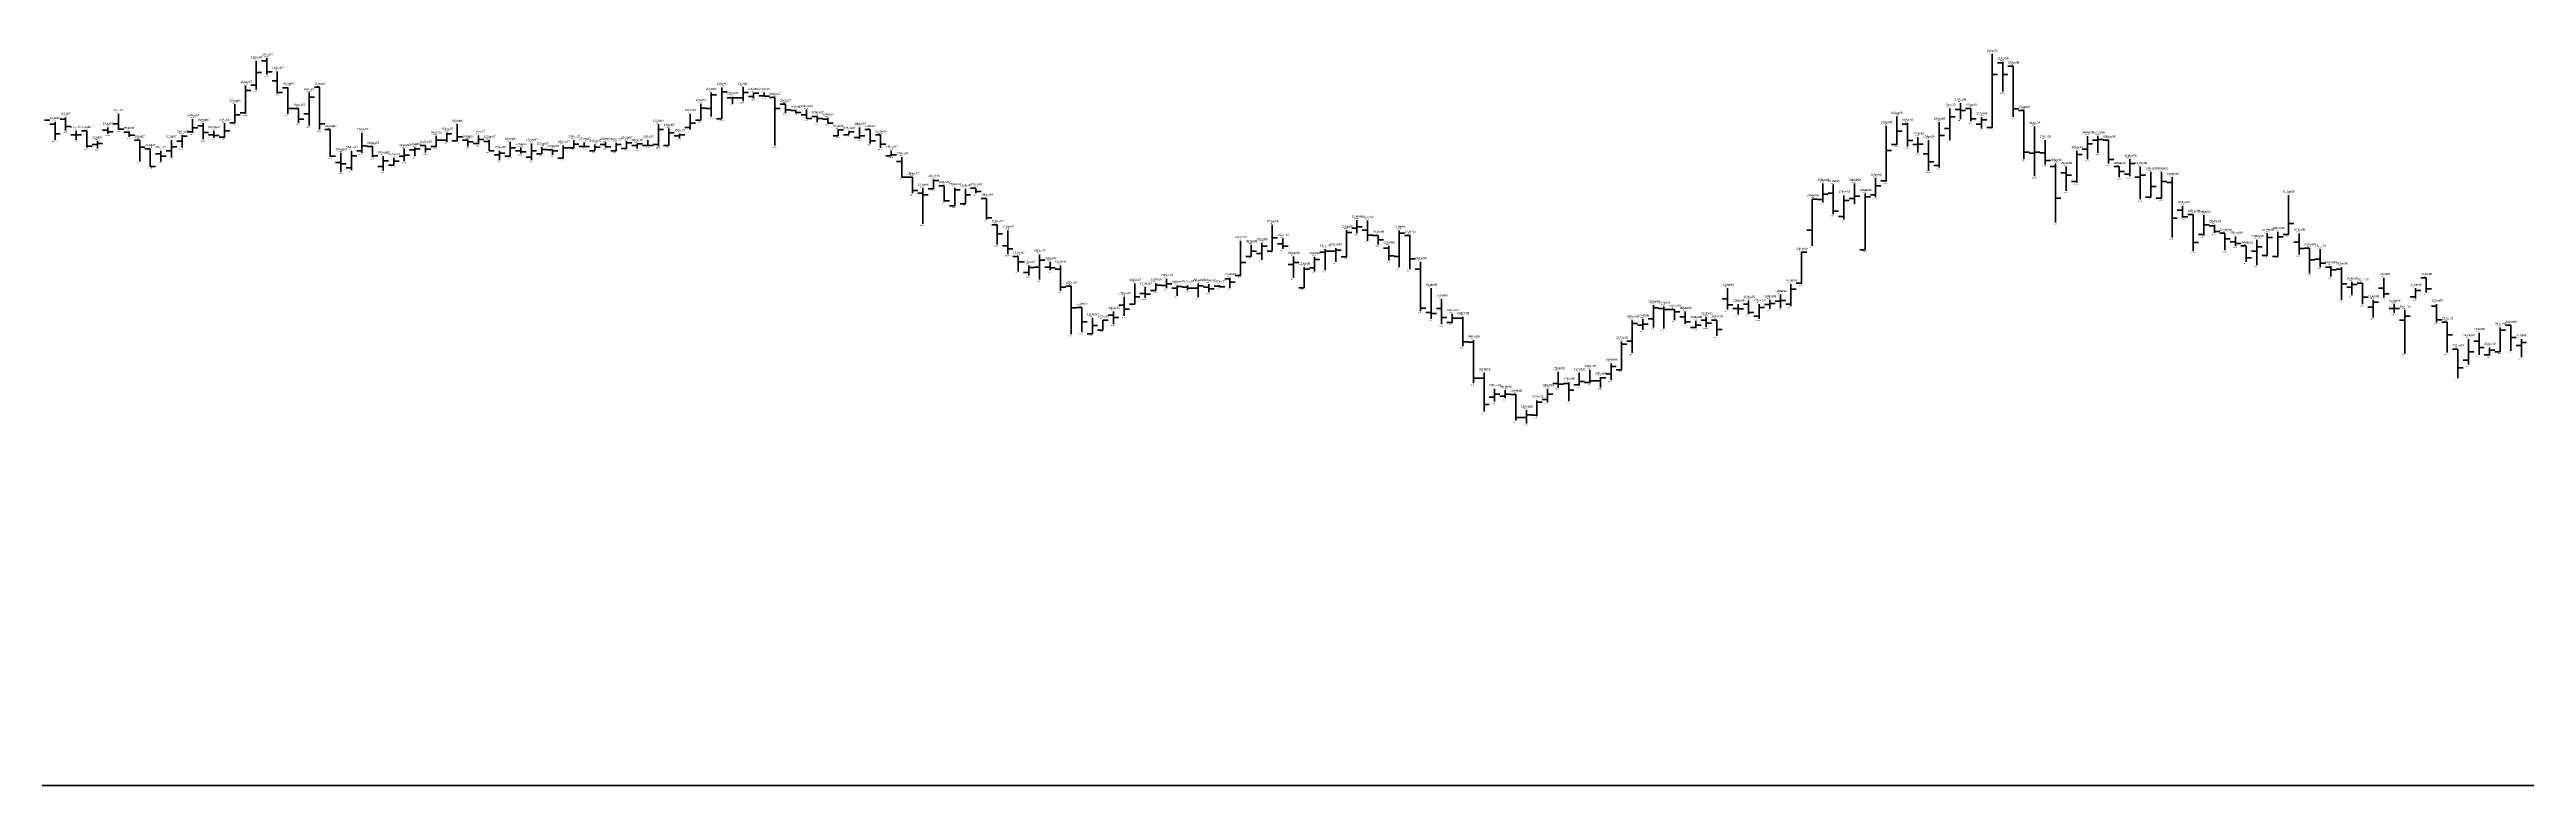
# Model space of a CAD drawing. Header units: inches. Extents: x 0 to 30000, y -20 to 2443.
# Drawn here: x 616.5 to 850.5, y 0 to 69.6 of the extents above; entities that cross this region are included whole.
import ezdxf

# ---------------------------------------------------------------- set-up
doc = ezdxf.new("R2010")
doc.units = ezdxf.units.IN
doc.header["$MEASUREMENT"] = 0
for name, color, linetype in [('axis', 7, 'Continuous'), ('DATE', 7, 'Continuous'), ('Graph', 7, 'Continuous'), ('Rate', 7, 'Continuous')]:
    doc.layers.add(name, color=color, linetype=linetype)
doc.styles.get("Standard").update_dxf_attribs({"font": 'arial.ttf'})

msp = doc.modelspace()

# ---------------------------------------------------------------- linework, layer by layer
at = {"layer": 'axis', "color": 7, "lineweight": 35}
msp.add_line((0, 0), (30000, 0), dxfattribs=at)
at = {"layer": 'Graph', "color": 3, "lineweight": 35}
for p, q in [((636, 68.5), (636, 65.8)), ((800, 69.12), (800, 62.2)), ((635, 66.17), (635, 63.495)), ((635, 65.695), (635.5, 65.695)), ((636, 66.2), (635.5, 66.2)), ((636, 67.405), (636.5, 67.405)), ((680, 65.995), (680, 63.02)), ((680, 65.565), (680.5, 65.565)), ((682, 66), (682, 64.7)), ((800, 67.21), (800.5, 67.21)), ((634, 64.395), (634, 62.6)), ((634, 63.39), (634.5, 63.39)), ((635, 63.6), (634.5, 63.6)), ((641, 63.5), (640.5, 63.5)), ((641, 65.495), (641, 62.4)), ((641, 65.055), (641.5, 65.055)), ((677, 63.5), (677, 62)), ((678, 64.45), (678, 62.895)), ((678, 64.04), (678.5, 64.04)), ((679, 64), (678.5, 64)), ((679, 65.5), (679, 63.23)), ((679, 65.28), (679.5, 65.28)), ((681, 65), (680.5, 65)), ((681, 65.1), (681, 64.45)), ((681, 65.005), (681.5, 65.005)), ((682, 65.01), (681.5, 65.01)), ((682, 65.5), (682.5, 65.5)), ((683, 65.125), (682.5, 65.125)), ((683, 65.5), (683, 64.95)), ((683, 65.44), (683.5, 65.44)), ((791, 63.24), (791, 60.6)), ((796, 64), (796, 61)), ((796, 63.205), (796.5, 63.205)), ((799, 63.19), (799, 62.1)), ((619, 61.5), (618.5, 61.5)), ((619, 61.9), (619, 61.05)), ((619, 61.51), (619.5, 61.51)), ((621, 60.925), (621, 60.2)), ((628, 61), (628, 59.355)), ((629, 60.895), (628.5, 60.895)), ((629, 61.475), (629, 60.3)), ((629, 61.37), (629.5, 61.37)), ((630, 61.8), (629.5, 61.8)), ((630, 62.995), (630, 61.7)), ((630, 62.16), (630.5, 62.16)), ((633, 61.3), (632.5, 61.3)), ((633, 62.6), (633, 61.25)), ((633, 61.875), (633.5, 61.875)), ((634, 62.65), (633.5, 62.65)), ((646, 61.7), (646, 59.8)), ((653, 61.4), (653, 60.4)), ((653, 61.005), (653.5, 61.005)), ((654, 61), (653.5, 61)), ((654, 61.725), (654, 60.86)), ((654, 61.615), (654.5, 61.615)), ((655, 60.945), (654.5, 60.945)), ((655, 62.5), (655, 60.905)), ((655, 61.33), (655.5, 61.33)), ((657, 61.45), (657, 60.625)), ((657, 61.065), (657.5, 61.065)), ((666, 61), (666, 60.29)), ((671, 60.9), (671, 60.215)), ((673, 61), (673, 60.43)), ((674, 62.5), (674, 60.415)), ((674, 62.01), (674.5, 62.01)), ((675, 62.1), (675, 60.5)), ((675, 61.685), (675.5, 61.685)), ((676, 61.4), (675.5, 61.4)), ((676, 61.6), (676, 61.155)), ((676, 61.5), (676.5, 61.5)), ((677, 62.195), (676.5, 62.195)), ((677, 62.6), (677.5, 62.6)), ((678, 62.895), (677.5, 62.895)), ((680, 63.02), (679.5, 63.02)), ((691, 61.405), (690.5, 61.405)), ((691, 62), (691, 61.4)), ((691, 61.98), (691.5, 61.98)), ((692, 61.505), (691.5, 61.505)), ((692, 61.8), (692, 61.5)), ((692, 61.8), (692.5, 61.8)), ((693, 61.25), (692.5, 61.25)), ((693, 62.2), (693, 61.125)), ((693, 61.415), (693.5, 61.415)), ((790, 62.355), (790, 57.1)), ((791, 61.84), (791.5, 61.84)), ((793, 61.3), (793, 59.83)), ((795, 62.7), (795, 58.405)), ((795, 61.44), (795.5, 61.44)), ((796, 62.1), (795.5, 62.1)), ((799, 62.5), (798.5, 62.5)), ((799, 62.92), (799.5, 62.92)), ((800, 62.2), (799.5, 62.2)), ((804, 62.295), (804, 57.61)), ((809, 61.39), (809, 59.2)), ((810, 61), (809.5, 61)), ((810, 61.4), (810, 59.8)), ((810, 61.075), (810.5, 61.075)), ((621, 60.6), (620.5, 60.6)), ((621, 60.685), (621.5, 60.685)), ((628, 60), (627.5, 60)), ((628, 60.37), (628.5, 60.37)), ((645, 60), (645, 58.16)), ((645, 59.515), (645.5, 59.515)), ((646, 60), (645.5, 60)), ((646, 60.455), (646.5, 60.455)), ((648, 59.5), (648, 58.1)), ((648, 59.035), (648.5, 59.035)), ((649, 58.625), (648.5, 58.625)), ((649, 59.345), (649, 58.625)), ((649, 59.005), (649.5, 59.005)), ((650, 59.5), (649.5, 59.5)), ((650, 60.2), (650, 59.005)), ((650, 59.575), (650.5, 59.575)), ((651, 60.085), (650.5, 60.085)), ((651, 60.3), (651, 59.5)), ((651, 60.175), (651.5, 60.175)), ((653, 60.4), (652.5, 60.4)), ((657, 60.7), (656.5, 60.7)), ((659, 59.605), (658.5, 59.605)), ((659, 60), (659, 59.1)), ((659, 59.78), (659.5, 59.78)), ((660, 59.505), (659.5, 59.505)), ((660, 60.8), (660, 59.475)), ((660, 60.27), (660.5, 60.27)), ((662, 59.395), (661.5, 59.395)), ((662, 60.7), (662, 59.1)), ((662, 60.005), (662.5, 60.005)), ((663, 59.7), (662.5, 59.7)), ((663, 60.34), (663, 59.7)), ((663, 60.115), (663.5, 60.115)), ((665, 59.305), (664.5, 59.305)), ((665, 60.5), (665, 59.3)), ((665, 60.29), (665.5, 60.29)), ((666, 60.29), (665.5, 60.29)), ((666, 60.61), (666.5, 60.61)), ((667, 60.4), (666.5, 60.4)), ((667, 60.795), (667, 60.3)), ((667, 60.4), (667.5, 60.4)), ((668, 60.005), (667.5, 60.005)), ((668, 60.595), (668, 60)), ((668, 60.35), (668.5, 60.35)), ((670, 60.005), (669.5, 60.005)), ((670, 60.75), (670, 60)), ((670, 60.58), (670.5, 60.58)), ((671, 60.225), (670.5, 60.225)), ((671, 60.75), (671.5, 60.75)), ((672, 60.5), (671.5, 60.5)), ((672, 60.65), (672, 60.215)), ((672, 60.65), (672.5, 60.65)), ((673, 60.5), (672.5, 60.5)), ((673, 60.5), (673.5, 60.5)), ((674, 60.6), (673.5, 60.6)), ((675, 60.5), (674.5, 60.5)), ((696, 59.515), (695.5, 59.515)), ((696, 60.03), (696, 59.515)), ((696, 59.625), (696.5, 59.625)), ((790, 60.025), (790.5, 60.025)), ((791, 60.6), (790.5, 60.6)), ((793, 60.605), (792.5, 60.605)), ((793, 60.63), (793.5, 60.63)), ((795, 58.6), (794.5, 58.6)), ((804, 59.78), (803.5, 59.78)), ((804, 59.86), (804.5, 59.86)), ((808, 59.995), (808, 57.005)), ((808, 59.645), (808.5, 59.645)), ((809, 60.14), (808.5, 60.14)), ((809, 60.65), (809.5, 60.65)), ((813, 59.2), (813, 57.6)), ((813, 58.79), (813.5, 58.79)), ((645, 58.4), (644.5, 58.4)), ((648, 58.5), (647.5, 58.5)), ((700, 56.4), (699.5, 56.4)), ((700, 57.3), (700, 56.4)), ((700, 57.185), (700.5, 57.185)), ((702, 56.5), (702, 54.8)), ((702, 56.295), (702.5, 56.295)), ((703, 56.4), (703, 55)), ((784, 56.9), (784, 55.1)), ((787, 56.9), (787, 55)), ((789, 57.4), (789, 55.6)), ((789, 56.685), (789.5, 56.685)), ((790, 57.15), (789.5, 57.15)), ((808, 57.1), (807.5, 57.1)), ((813, 57.8), (812.5, 57.8)), ((814, 57.5), (813.5, 57.5)), ((814, 58.5), (814, 55.43)), ((814, 57.71), (814.5, 57.71)), ((815, 58), (815, 55.6)), ((815, 56.625), (815.5, 56.625)), ((816, 58), (816, 55.525)), ((816, 57.085), (816.5, 57.085)), ((702, 54.8), (701.5, 54.8)), ((703, 55), (702.5, 55)), ((703, 55.845), (703.5, 55.845)), ((783, 55.44), (783, 51)), ((783, 55.44), (783.5, 55.44)), ((784, 55.4), (783.5, 55.4)), ((784, 55.895), (784.5, 55.895)), ((786, 55.785), (786, 53.5)), ((786, 55.29), (786.5, 55.29)), ((787, 55.5), (786.5, 55.5)), ((787, 55.705), (787.5, 55.705)), ((788, 55.95), (788, 50.625)), ((788, 55.635), (788.5, 55.635)), ((789, 55.85), (788.5, 55.85)), ((815, 55.6), (814.5, 55.6)), ((816, 55.525), (815.5, 55.525)), ((820, 53.9), (820, 52)), ((828, 55.8), (828, 52.1)), ((729, 51.5), (729, 48.195)), ((732, 53), (732, 50.5)), ((732, 51.755), (732.5, 51.755)), ((739, 52.49), (739, 49.99)), ((739, 52.285), (739.5, 52.285)), ((740, 52.7), (739.5, 52.7)), ((740, 53.455), (740, 52.2)), ((740, 52.8), (740.5, 52.8)), ((744, 52.475), (744, 49)), ((744, 52.205), (744.5, 52.205)), ((783, 52.5), (782.5, 52.5)), ((786, 53.8), (785.5, 53.8)), ((820, 52.1), (819.5, 52.1)), ((820, 52.985), (820.5, 52.985)), ((825, 51.59), (825, 49.2)), ((826, 52.2), (826, 50.1)), ((826, 51.81), (826.5, 51.81)), ((827, 52.35), (827, 50)), ((827, 51.87), (827.5, 51.87)), ((828, 52.1), (827.5, 52.1)), ((828, 53.11), (828.5, 53.11)), ((709, 49.15), (709, 48.21)), ((710, 50.2), (710, 47.825)), ((710, 49.67), (710.5, 49.67)), ((729, 49.44), (729.5, 49.44)), ((730, 50), (729.5, 50)), ((730, 51.1), (730, 50)), ((730, 50.52), (730.5, 50.52)), ((731, 50.3), (730.5, 50.3)), ((731, 51.295), (731, 49.7)), ((731, 50.97), (731.5, 50.97)), ((732, 50.5), (731.5, 50.5)), ((734, 49.25), (733.5, 49.25)), ((734, 50), (734, 48)), ((734, 49.45), (734.5, 49.45)), ((736, 49.99), (736, 48.6)), ((736, 49.735), (736.5, 49.735)), ((737, 50.4), (736.5, 50.4)), ((737, 50.7), (737, 48.705)), ((737, 50.515), (737.5, 50.515)), ((738, 50.5), (737.5, 50.5)), ((738, 50.8), (738, 49.5)), ((738, 50.59), (738.5, 50.59)), ((739, 49.99), (738.5, 49.99)), ((744, 50), (743.5, 50)), ((782, 50.4), (782, 47.39)), ((782, 50.4), (782.5, 50.4)), ((788, 50.625), (787.5, 50.625)), ((825, 50.5), (824.5, 50.5)), ((825, 50.915), (825.5, 50.915)), ((826, 50.1), (825.5, 50.1)), ((827, 50.015), (826.5, 50.015)), ((709, 48.5), (708.5, 48.5)), ((709, 48.98), (709.5, 48.98)), ((710, 48.995), (709.5, 48.995)), ((719, 47.45), (719, 45.5)), ((721, 47.5), (721, 46.795)), ((721, 47.285), (721.5, 47.285)), ((722, 47.25), (721.5, 47.25)), ((722, 47.9), (722, 47)), ((722, 47.43), (722.5, 47.43)), ((723, 47), (722.5, 47)), ((723, 47.275), (723, 46.3)), ((723, 47.16), (723.5, 47.16)), ((725, 47.005), (724.5, 47.005)), ((725, 47.445), (725, 46.15)), ((725, 47.23), (725.5, 47.23)), ((729, 48.2), (728.5, 48.2)), ((735, 47.05), (734.5, 47.05)), ((735, 48.995), (735, 47.05)), ((735, 48.81), (735.5, 48.81)), ((736, 48.95), (735.5, 48.95)), ((781, 47.4), (781, 45.305)), ((781, 46.915), (781.5, 46.915)), ((782, 47.49), (781.5, 47.49)), ((834, 47.1), (833.5, 47.1)), ((834, 47.6), (834, 46.35)), ((834, 47.365), (834.5, 47.365)), ((840, 47), (840, 46.025)), ((719, 45.5), (718.5, 45.5)), ((719, 46.2), (719.5, 46.2)), ((721, 46.795), (720.5, 46.795)), ((749, 44.6), (749, 43.76)), ((768, 45.4), (768, 43.305)), ((768, 45.14), (768.5, 45.14)), ((778, 45.51), (778, 44.105)), ((778, 45.18), (778.5, 45.18)), ((779, 45.47), (778.5, 45.47)), ((779, 45.9), (779, 45.05)), ((779, 45.55), (779.5, 45.55)), ((780, 45.795), (779.5, 45.795)), ((780, 46.4), (780, 45.11)), ((780, 45.855), (780.5, 45.855)), ((781, 45.5), (780.5, 45.5)), ((836, 45.225), (835.5, 45.225)), ((836, 45.9), (836, 44.25)), ((836, 45.7), (836.5, 45.7)), ((839, 44.95), (839, 40.85)), ((840, 46.2), (839.5, 46.2)), ((840, 46.79), (840.5, 46.79)), ((715, 42.705), (714.5, 42.705)), ((715, 44.2), (715, 42.7)), ((715, 43.495), (715.5, 43.495)), ((716, 43.055), (715.5, 43.055)), ((716, 44), (716, 43.055)), ((716, 44), (716.5, 44)), ((749, 43.76), (748.5, 43.76)), ((749, 44.17), (749.5, 44.17)), ((766, 43.965), (766, 40.9)), ((766, 43.685), (766.5, 43.685)), ((767, 43.5), (766.5, 43.5)), ((767, 44.1), (767, 43.06)), ((767, 43.62), (767.5, 43.62)), ((768, 44.1), (767.5, 44.1)), ((772, 43.3), (771.5, 43.3)), ((772, 43.94), (772, 43.23)), ((772, 43.5), (772.5, 43.5)), ((778, 44.36), (777.5, 44.36)), ((839, 44), (838.5, 44)), ((839, 44.365), (839.5, 44.365)), ((845, 42.2), (845, 39.8)), ((848, 43.3), (848, 40.99)), ((848, 43.055), (848.5, 43.055)), ((850, 42.2), (850, 40.5)), ((764, 39.9), (764, 38.3)), ((765, 41.97), (765, 39.3)), ((765, 41.71), (765.5, 41.71)), ((766, 42), (765.5, 42)), ((845, 40.21), (844.5, 40.21)), ((845, 41), (845.5, 41)), ((847, 40.7), (846.5, 40.7)), ((847, 41.4), (847, 40.65)), ((847, 41.155), (847.5, 41.155)), ((848, 41), (847.5, 41)), ((850, 41.6), (849.5, 41.6)), ((850, 41.875), (850.5, 41.875)), ((753, 37.5), (753, 36.3)), ((758, 37.49), (758, 36.25)), ((761, 37.89), (760.5, 37.89)), ((761, 39), (761, 37.8)), ((761, 38.175), (761.5, 38.175)), ((762, 38.1), (761.5, 38.1)), ((762, 39.3), (762, 38.02)), ((762, 38.245), (762.5, 38.245)), ((763, 38.245), (762.5, 38.245)), ((763, 38.6), (763, 37.63)), ((763, 38.54), (763.5, 38.54)), ((764, 38.9), (763.5, 38.9)), ((764, 39.6), (764.5, 39.6)), ((765, 39.3), (764.5, 39.3)), ((753, 36.7), (752.5, 36.7)), ((753, 37), (753.5, 37)), ((754, 36.8), (753.5, 36.8)), ((754, 37.36), (754, 36.62)), ((754, 37.005), (754.5, 37.005)), ((756, 35.475), (756, 34.21)), ((757, 36.4), (757, 34.91)), ((757, 36.25), (757.5, 36.25)), ((758, 36.49), (757.5, 36.49)), ((758, 37), (758.5, 37)), ((756, 34.8), (755.5, 34.8)), ((756, 35.045), (756.5, 35.045)), ((757, 35), (756.5, 35))]:
    msp.add_line(p, q, dxfattribs=at)
at = {"layer": 'Graph', "color": 1, "lineweight": 35}
for p, q in [((637, 68.5), (636.5, 68.5)), ((637, 68.775), (637, 67.205)), ((801, 68.3), (800.5, 68.3)), ((801, 68.4), (801, 65.61)), ((802, 68), (801.5, 68)), ((802, 68), (802, 63.205)), ((637, 67.475), (637.5, 67.475)), ((638, 66.6), (637.5, 66.6)), ((638, 67.5), (638, 65.4)), ((639, 65.94), (638.5, 65.94)), ((639, 65.99), (639, 63.5)), ((642, 66), (641.5, 66)), ((642, 66), (642, 62.015)), ((801, 67.215), (801.5, 67.215)), ((623, 63.5), (623, 61.98)), ((638, 65.515), (638.5, 65.515)), ((639, 63.995), (639.5, 63.995)), ((640, 64), (639.5, 64)), ((640, 64), (640, 62.65)), ((684, 65.2), (683.5, 65.2)), ((684, 65.5), (684, 65.125)), ((684, 65.15), (684.5, 65.15)), ((685, 65.03), (684.5, 65.03)), ((685, 65.03), (685, 60.505)), ((685, 63.995), (685.5, 63.995)), ((686, 64.4), (685.5, 64.4)), ((686, 64.4), (686, 63.6)), ((686, 63.855), (686.5, 63.855)), ((687, 63.8), (686.5, 63.8)), ((687, 63.82), (687, 63.6)), ((687, 63.625), (687.5, 63.625)), ((688, 63.385), (687.5, 63.385)), ((688, 63.89), (688, 63.05)), ((689, 63.25), (688.5, 63.25)), ((689, 63.3), (689, 62.7)), ((797, 63.9), (796.5, 63.9)), ((797, 64.5), (797, 63)), ((797, 63.815), (797.5, 63.815)), ((798, 64), (797.5, 64)), ((798, 64), (798, 62.8)), ((802, 63.95), (802.5, 63.95)), ((803, 63.8), (802.5, 63.8)), ((803, 63.8), (803, 59.2)), ((616, 62.895), (616.5, 62.895)), ((617, 62.5), (616.5, 62.5)), ((617, 62.75), (617, 61.045)), ((617, 61.6), (617.5, 61.6)), ((618, 63), (617.5, 63)), ((618, 63.15), (618, 61.925)), ((618, 62.3), (618.5, 62.3)), ((620, 61.9), (619.5, 61.9)), ((620, 61.9), (620, 60.305)), ((622, 61.95), (621.5, 61.95)), ((622, 62.2), (622, 61.605)), ((622, 61.8), (622.5, 61.8)), ((623, 62.55), (622.5, 62.55)), ((623, 62.055), (623.5, 62.055)), ((624, 61.765), (623.5, 61.765)), ((624, 61.8), (624, 61.305)), ((624, 61.49), (624.5, 61.49)), ((625, 61), (624.5, 61)), ((625, 61), (625, 59)), ((631, 62.35), (630.5, 62.35)), ((631, 62.6), (631, 61.105)), ((631, 61.73), (631.5, 61.73)), ((632, 61.5), (631.5, 61.5)), ((632, 61.9), (632, 61.22)), ((632, 61.44), (632.5, 61.44)), ((640, 62.98), (640.5, 62.98)), ((642, 62.545), (642.5, 62.545)), ((643, 62), (642.5, 62)), ((643, 62), (643, 59.445)), ((656, 61), (655.5, 61)), ((656, 61.025), (656, 60.4)), ((656, 60.85), (656.5, 60.85)), ((658, 60.89), (657.5, 60.89)), ((658, 60.995), (658, 60)), ((688, 63.05), (688.5, 63.05)), ((689, 63.045), (689.5, 63.045)), ((690, 63), (689.5, 63)), ((690, 63.1), (690, 62.6)), ((690, 62.6), (690.5, 62.6)), ((694, 62), (693.5, 62)), ((694, 62), (694, 60.7)), ((694, 60.93), (694.5, 60.93)), ((695, 61.495), (694.5, 61.495)), ((695, 61.495), (695, 60.27)), ((792, 62.5), (791.5, 62.5)), ((792, 62.6), (792, 60.4)), ((792, 60.965), (792.5, 60.965)), ((794, 61), (794, 58.11)), ((798, 63.01), (798.5, 63.01)), ((805, 61), (805, 58.715)), ((811, 61), (810.5, 61)), ((811, 61), (811, 58.8)), ((620, 60.435), (620.5, 60.435)), ((625, 60.35), (625.5, 60.35)), ((626, 60.195), (625.5, 60.195)), ((626, 60.195), (626, 58.505)), ((626, 58.525), (626.5, 58.525)), ((627, 59.7), (626.5, 59.7)), ((627, 60), (627, 59)), ((627, 59.49), (627.5, 59.49)), ((643, 59.5), (643.5, 59.5)), ((644, 58.9), (643.5, 58.9)), ((644, 59.8), (644, 58.01)), ((644, 58.75), (644.5, 58.75)), ((647, 60.4), (646.5, 60.4)), ((647, 60.4), (647, 59.4)), ((647, 59.535), (647.5, 59.535)), ((652, 60.5), (651.5, 60.5)), ((652, 60.5), (652, 59.84)), ((652, 60.15), (652.5, 60.15)), ((658, 60), (658.5, 60)), ((661, 60), (660.5, 60)), ((661, 60.295), (661, 59.75)), ((661, 59.89), (661.5, 59.89)), ((664, 60.1), (663.5, 60.1)), ((664, 60.1), (664, 59.605)), ((664, 60), (664.5, 60)), ((669, 60.6), (668.5, 60.6)), ((669, 60.8), (669, 60.35)), ((669, 60.38), (669.5, 60.38)), ((695, 60.635), (695.5, 60.635)), ((697, 59), (696.5, 59)), ((697, 59.4), (697, 57.5)), ((794, 59.7), (793.5, 59.7)), ((794, 58.945), (794.5, 58.945)), ((803, 59.855), (803.5, 59.855)), ((805, 59.8), (804.5, 59.8)), ((805, 59.09), (805.5, 59.09)), ((806, 58.795), (806, 53.22)), ((811, 59.17), (811.5, 59.17)), ((697, 57.505), (697.5, 57.505)), ((698, 57.505), (697.5, 57.505)), ((698, 57.505), (698, 56)), ((698, 56.25), (698.5, 56.25)), ((699, 56.45), (699, 53.1)), ((701, 56.7), (700.5, 56.7)), ((701, 56.7), (701, 55.2)), ((704, 56.45), (703.5, 56.45)), ((704, 56.475), (704, 56)), ((785, 56.8), (785, 54)), ((806, 58.5), (805.5, 58.5)), ((807, 57.9), (806.5, 57.9)), ((807, 58.5), (807, 56.2)), ((807, 57.68), (807.5, 57.68)), ((812, 58.5), (811.5, 58.5)), ((812, 58.5), (812, 57.51)), ((812, 58.035), (812.5, 58.035)), ((817, 57), (816.5, 57)), ((817, 57.49), (817, 51.8)), ((699, 56), (698.5, 56)), ((699, 55.825), (699.5, 55.825)), ((701, 55.26), (701.5, 55.26)), ((704, 56.145), (704.5, 56.145)), ((705, 55.5), (704.5, 55.5)), ((705, 55.5), (705, 53.5)), ((785, 55.995), (784.5, 55.995)), ((785, 54.3), (785.5, 54.3)), ((806, 55.515), (806.5, 55.515)), ((818, 54.4), (817.5, 54.4)), ((818, 54.8), (818, 53.705)), ((819, 53.975), (818.5, 53.975)), ((819, 53.975), (819, 50.525)), ((705, 53.65), (705.5, 53.65)), ((706, 53), (705.5, 53)), ((706, 53), (706, 51.15)), ((706, 52.135), (706.5, 52.135)), ((707, 52.475), (707, 50.235)), ((733, 51.7), (733, 50.735)), ((741, 52.5), (740.5, 52.5)), ((741, 53.4), (741, 51.5)), ((741, 52.035), (741.5, 52.035)), ((742, 52), (741.5, 52)), ((742, 52), (742, 51.15)), ((742, 51.59), (742.5, 51.59)), ((745, 52), (744.5, 52)), ((745, 52.01), (745, 48.8)), ((817, 53.615), (817.5, 53.615)), ((818, 53.75), (818.5, 53.75)), ((821, 52.9), (820.5, 52.9)), ((821, 53), (821, 52.25)), ((821, 52.36), (821.5, 52.36)), ((822, 52.2), (821.5, 52.2)), ((822, 52.2), (822, 50.615)), ((822, 51.665), (822.5, 51.665)), ((823, 51.9), (823, 51.025)), ((829, 52.185), (829, 50.2)), ((707, 51), (706.5, 51)), ((707, 50.74), (707.5, 50.74)), ((708, 50.02), (707.5, 50.02)), ((708, 50.02), (708, 48.6)), ((708, 49.5), (708.5, 49.5)), ((711, 49.495), (711, 48.7)), ((712, 49.17), (712, 46.75)), ((733, 51.205), (732.5, 51.205)), ((733, 50.98), (733.5, 50.98)), ((743, 50.8), (742.5, 50.8)), ((743, 51), (743, 49.625)), ((743, 50.075), (743.5, 50.075)), ((745, 49.8), (745.5, 49.8)), ((746, 49.5), (746, 44.825)), ((819, 51.33), (819.5, 51.33)), ((823, 51.39), (822.5, 51.39)), ((823, 51.245), (823.5, 51.245)), ((824, 51), (823.5, 51)), ((824, 51), (824, 49.5)), ((824, 49.89), (824.5, 49.89)), ((829, 51.35), (828.5, 51.35)), ((829, 50.755), (829.5, 50.755)), ((830, 50.8), (829.5, 50.8)), ((830, 50.8), (830, 48.41)), ((830, 49.685), (830.5, 49.685)), ((831, 49.745), (830.5, 49.745)), ((831, 50.69), (831, 49.01)), ((831, 49.385), (831.5, 49.385)), ((711, 49), (710.5, 49)), ((711, 48.935), (711.5, 48.935)), ((712, 48.8), (711.5, 48.8)), ((712, 47.115), (712.5, 47.115)), ((713, 47.2), (712.5, 47.2)), ((713, 47.2), (713, 42.655)), ((720, 47.1), (720, 46.1)), ((724, 47.1), (723.5, 47.1)), ((724, 47.3), (724, 46.81)), ((724, 47.005), (724.5, 47.005)), ((726, 47.1), (725.5, 47.1)), ((726, 47.4), (726, 46.625)), ((726, 46.945), (726.5, 46.945)), ((727, 47.2), (726.5, 47.2)), ((727, 47.3), (727, 47.1)), ((727, 47.15), (727.5, 47.15)), ((728, 47.88), (727.5, 47.88)), ((728, 48), (728, 47)), ((728, 47.58), (728.5, 47.58)), ((746, 48.8), (745.5, 48.8)), ((747, 47), (747, 44.11)), ((775, 47), (775, 45)), ((832, 49), (831.5, 49)), ((832, 49.1), (832, 48.1)), ((832, 48.755), (832.5, 48.755)), ((833, 48.8), (832.5, 48.8)), ((833, 49), (833, 45.9)), ((833, 47.435), (833.5, 47.435)), ((835, 47.5), (834.5, 47.5)), ((835, 47.5), (835, 45.505)), ((837, 47), (836.5, 47)), ((837, 48), (837, 46.125)), ((841, 48), (840.5, 48)), ((841, 48), (841, 46.6)), ((841, 46.965), (841.5, 46.965)), ((713, 45.16), (713.5, 45.16)), ((714, 45.2), (713.5, 45.2)), ((714, 45.2), (714, 42.855)), ((717, 44.475), (716.5, 44.475)), ((717, 44.8), (717, 43.62)), ((718, 45.4), (717.5, 45.4)), ((718, 46.19), (718, 44.4)), ((718, 45.03), (718.5, 45.03)), ((720, 46.5), (719.5, 46.5)), ((720, 46.455), (720.5, 46.455)), ((746, 45.13), (746.5, 45.13)), ((747, 44.7), (746.5, 44.7)), ((747, 44.605), (747.5, 44.605)), ((748, 45.1), (747.5, 45.1)), ((748, 45.985), (748, 43.61)), ((769, 45.095), (768.5, 45.095)), ((769, 45.29), (769, 43.2)), ((769, 45.005), (769.5, 45.005)), ((770, 45), (769.5, 45)), ((770, 45), (770, 44)), ((770, 44.76), (770.5, 44.76)), ((771, 44.8), (771, 43.635)), ((775, 45.995), (774.5, 45.995)), ((775, 45.435), (775.5, 45.435)), ((776, 45.105), (775.5, 45.105)), ((776, 45.5), (776, 44.515)), ((776, 45.06), (776.5, 45.06)), ((777, 45.5), (776.5, 45.5)), ((777, 45.845), (777, 44.6)), ((777, 44.71), (777.5, 44.71)), ((835, 46.15), (835.5, 46.15)), ((837, 46.49), (837.5, 46.49)), ((838, 45.1), (837.5, 45.1)), ((838, 45.49), (838, 44.675)), ((838, 45.085), (838.5, 45.085)), ((842, 45.3), (841.5, 45.3)), ((842, 45.5), (842, 43.78)), ((714, 43.835), (714.5, 43.835)), ((717, 44.25), (717.5, 44.25)), ((748, 44.25), (748.5, 44.25)), ((750, 44.19), (749.5, 44.19)), ((750, 44.3), (750, 41.525)), ((771, 44.3), (770.5, 44.3)), ((771, 43.815), (771.5, 43.815)), ((773, 44), (772.5, 44)), ((773, 44.295), (773, 43.34)), ((773, 43.715), (773.5, 43.715)), ((774, 44), (773.5, 44)), ((774, 44), (774, 42.5)), ((774, 43.1), (774.5, 43.1)), ((842, 44.005), (842.5, 44.005)), ((843, 43.8), (842.5, 43.8)), ((843, 43.8), (843, 40.925)), ((843, 42.59), (843.5, 42.59)), ((846, 42.8), (846, 40.705)), ((849, 43.5), (848.5, 43.5)), ((849, 43.5), (849, 41.1)), ((849, 42.355), (849.5, 42.355)), ((750, 41.93), (750.5, 41.93)), ((751, 41.9), (750.5, 41.9)), ((751, 42.1), (751, 38.03)), ((844, 41.25), (843.5, 41.25)), ((844, 41.25), (844, 38.5)), ((846, 42), (845.5, 42)), ((846, 41.395), (846.5, 41.395)), ((751, 38.5), (751.5, 38.5)), ((752, 38.5), (751.5, 38.5)), ((752, 39), (752, 35.35)), ((759, 38), (758.5, 38)), ((759, 39.1), (759, 37.6)), ((759, 37.93), (759.5, 37.93)), ((760, 38), (759.5, 38)), ((760, 38.1), (760, 36.33)), ((844, 39.485), (844.5, 39.485)), ((752, 36), (752.5, 36)), ((755, 36.95), (754.5, 36.95)), ((755, 36.975), (755, 34.5)), ((760, 37.36), (760.5, 37.36)), ((755, 34.785), (755.5, 34.785))]:
    msp.add_line(p, q, dxfattribs=at)

# ---------------------------------------------------------------- texts
at = {"layer": 'DATE'}
for s, p in [('12Aug97', (635.5, 68.75)), ('13Aug97', (636.5, 69.025)), ('14Aug97', (637.5, 67.75)), ('20Apr98', (799.5, 69.37)), ('21Apr98', (800.5, 68.65)), ('22Apr98', (801.5, 68.25)), ('11Aug97', (634.5, 66.42)), ('18Aug97', (638.5, 66.24)), ('20Aug97', (640.5, 65.745)), ('21Aug97', (641.5, 66.25)), ('20Oct97', (678.5, 65.75)), ('21Oct97', (679.5, 66.245)), ('22Oct97', (680.5, 65.35)), ('23Oct97', (681.5, 66.25)), ('24Oct97', (682.5, 65.75)), ('27Oct97', (683.5, 65.75)), ('15Jul97', (616.5, 63)), ('16Jul97', (617.5, 63.4)), ('24Jul97', (622.5, 63.75)), ('04Aug97', (629.5, 63.245)), ('08Aug97', (633.5, 64.645)), ('19Aug97', (639.5, 64.25)), ('16Oct97', (676.5, 63.75)), ('17Oct97', (677.5, 64.7)), ('28Oct97', (684.5, 65.28)), ('29Oct97', (685.5, 64.65)), ('30Oct97', (686.5, 64.07)), ('03Nov97', (687.5, 64.14)), ('04Nov97', (688.5, 63.55)), ('05Nov97', (689.5, 63.35)), ('03Apr98', (790.5, 63.49)), ('13Apr98', (795.5, 64.25)), ('15Apr98', (796.5, 64.75)), ('16Apr98', (797.5, 64.25)), ('17Apr98', (798.5, 63.44)), ('23Apr98', (802.5, 64.05)), ('17Jul97', (618.5, 62.15)), ('21Jul97', (619.5, 62.15)), ('22Jul97', (620.5, 61.175)), ('23Jul97', (621.5, 62.45)), ('25Jul97', (623.5, 62.05)), ('28Jul97', (624.5, 61.25)), ('31Jul97', (627.5, 61.25)), ('01Aug97', (628.5, 61.725)), ('05Aug97', (630.5, 62.85)), ('06Aug97', (631.5, 62.15)), ('07Aug97', (632.5, 62.85)), ('22Aug97', (642.5, 62.25)), ('27Aug97', (645.5, 61.95)), ('28Aug97', (646.5, 60.65)), ('04Sep97', (651.5, 60.75)), ('05Sep97', (652.5, 61.65)), ('08Sep97', (653.5, 61.975)), ('09Sep97', (654.5, 62.75)), ('10Sep97', (655.5, 61.275)), ('11Sep97', (656.5, 61.7)), ('12Sep97', (657.5, 61.245)), ('16Sep97', (659.5, 61.05)), ('18Sep97', (661.5, 60.95)), ('23Sep97', (664.5, 60.75)), ('24Sep97', (665.5, 61.25)), ('25Sep97', (666.5, 61.045)), ('26Sep97', (667.5, 60.845)), ('29Sep97', (668.5, 61.05)), ('30Sep97', (669.5, 61)), ('01Oct97', (670.5, 61.15)), ('09Oct97', (671.5, 60.9)), ('10Oct97', (672.5, 61.25)), ('13Oct97', (673.5, 62.75)), ('14Oct97', (674.5, 62.35)), ('15Oct97', (675.5, 61.85)), ('06Nov97', (690.5, 62.25)), ('07Nov97', (691.5, 62.05)), ('10Nov97', (692.5, 62.45)), ('11Nov97', (693.5, 62.25)), ('12Nov97', (694.5, 61.745)), ('02Apr98', (789.5, 62.605)), ('06Apr98', (791.5, 62.85)), ('07Apr98', (792.5, 61.55)), ('09Apr98', (793.5, 61.25)), ('10Apr98', (794.5, 62.95)), ('24Apr98', (803.5, 62.545)), ('27Apr98', (804.5, 61.25)), ('04May98', (808.5, 61.64)), ('05May98', (809.5, 61.65)), ('06May98', (810.5, 61.25)), ('29Jul97', (625.5, 60.445)), ('30Jul97', (626.5, 60.25)), ('25Aug97', (643.5, 60.05)), ('26Aug97', (644.5, 60.25)), ('29Aug97', (647.5, 59.75)), ('01Sep97', (648.5, 59.595)), ('02Sep97', (649.5, 60.45)), ('03Sep97', (650.5, 60.55)), ('15Sep97', (658.5, 60.25)), ('17Sep97', (660.5, 60.545)), ('19Sep97', (662.5, 60.59)), ('22Sep97', (663.5, 60.35)), ('13Nov97', (695.5, 60.28)), ('17Nov97', (696.5, 59.65)), ('28Apr98', (805.5, 59.045)), ('29Apr98', (806.5, 58.75)), ('30Apr98', (807.5, 60.245)), ('08May98', (811.5, 58.75)), ('11May98', (812.5, 59.45)), ('12May98', (813.5, 58.75)), ('18Nov97', (697.5, 57.755)), ('19Nov97', (698.5, 56.7)), ('21Nov97', (699.5, 57.55)), ('24Nov97', (700.5, 56.95)), ('25Nov97', (701.5, 56.75)), ('26Nov97', (702.5, 56.65)), ('27Nov97', (703.5, 56.725)), ('25Mar98', (783.5, 57.15)), ('26Mar98', (784.5, 57.05)), ('27Mar98', (785.5, 56.035)), ('30Mar98', (786.5, 57.15)), ('31Mar98', (787.5, 56.2)), ('01Apr98', (788.5, 57.65)), ('13May98', (814.5, 58.25)), ('14May98', (815.5, 58.25)), ('15May98', (816.5, 57.74)), ('01Jun98', (827.5, 56.05)), ('28Nov97', (704.5, 55.75)), ('19Jan98', (739.5, 53.705)), ('20Jan98', (740.5, 53.65)), ('24Mar98', (782.5, 55.69)), ('18May98', (817.5, 55.05)), ('19May98', (818.5, 54.225)), ('20May98', (819.5, 54.15)), ('01Dec97', (705.5, 53.25)), ('02Dec97', (706.5, 52.725)), ('02Jan98', (728.5, 51.75)), ('05Jan98', (729.5, 51.35)), ('06Jan98', (730.5, 51.545)), ('07Jan98', (731.5, 53.25)), ('08Jan98', (732.5, 51.95)), ('16Jan98', (738.5, 52.74)), ('21Jan98', (741.5, 52.25)), ('23Jan98', (743.5, 52.725)), ('27Jan98', (744.5, 52.26)), ('21May98', (820.5, 53.25)), ('22May98', (821.5, 52.45)), ('25May98', (822.5, 52.15)), ('27May98', (824.5, 51.84)), ('28May98', (825.5, 52.45)), ('29May98', (826.5, 52.6)), ('02Jun98', (828.5, 52.435)), ('03Dec97', (707.5, 50.27)), ('04Dec97', (708.5, 49.4)), ('05Dec97', (709.5, 50.45)), ('08Dec97', (710.5, 49.745)), ('09Dec97', (711.5, 49.42)), ('09Jan98', (733.5, 50.25)), ('12Jan98', (734.5, 49.245)), ('13Jan98', (735.5, 50.24)), ('14Jan98', (736.5, 50.95)), ('15Jan98', (737.5, 51.05)), ('22Jan98', (742.5, 51.25)), ('28Jan98', (745.5, 49.75)), ('23Mar98', (781.5, 50.65)), ('26May98', (823.5, 51.25)), ('03Jun98', (829.5, 51.05)), ('04Jun98', (830.5, 50.94)), ('05Jun98', (831.5, 49.35)), ('08Jun98', (832.5, 49.25)), ('10Dec97', (712.5, 47.45)), ('18Dec97', (718.5, 47.7)), ('19Dec97', (719.5, 47.35)), ('22Dec97', (720.5, 47.75)), ('23Dec97', (721.5, 48.15)), ('24Dec97', (722.5, 47.525)), ('26Dec97', (723.5, 47.55)), ('29Dec97', (724.5, 47.695)), ('30Dec97', (725.5, 47.65)), ('31Dec97', (726.5, 47.55)), ('01Jan98', (727.5, 48.25)), ('29Jan98', (746.5, 47.25)), ('11Mar98', (774.5, 47.25)), ('19Mar98', (779.5, 46.65)), ('20Mar98', (780.5, 47.65)), ('09Jun98', (833.5, 47.85)), ('10Jun98', (834.5, 47.75)), ('12Jun98', (836.5, 48.25)), ('17Jun98', (839.5, 47.25)), ('18Jun98', (840.5, 48.25)), ('11Dec97', (713.5, 45.45)), ('12Dec97', (714.5, 44.45)), ('16Dec97', (716.5, 45.05)), ('17Dec97', (717.5, 46.44)), ('30Jan98', (747.5, 46.235)), ('02Feb98', (748.5, 44.85)), ('03Feb98', (749.5, 44.55)), ('27Feb98', (766.5, 44.35)), ('02Mar98', (767.5, 45.65)), ('03Mar98', (768.5, 45.54)), ('04Mar98', (769.5, 45.25)), ('05Mar98', (770.5, 45.05)), ('09Mar98', (772.5, 44.545)), ('12Mar98', (775.5, 45.75)), ('16Mar98', (776.5, 46.095)), ('17Mar98', (777.5, 45.76)), ('18Mar98', (778.5, 46.15)), ('11Jun98', (835.5, 46.15)), ('15Jun98', (837.5, 45.74)), ('16Jun98', (838.5, 45.2)), ('19Jun98', (841.5, 45.75)), ('15Dec97', (715.5, 44.25)), ('04Feb98', (750.5, 42.35)), ('25Feb98', (764.5, 42.22)), ('26Feb98', (765.5, 44.215)), ('06Mar98', (771.5, 44.19)), ('10Mar98', (773.5, 44.25)), ('22Jun98', (842.5, 44.05)), ('24Jun98', (844.5, 42.45)), ('25Jun98', (845.5, 43.05)), ('29Jun98', (847.5, 43.55)), ('30Jun98', (848.5, 43.75)), ('01Jul98', (849.5, 42.45)), ('24Feb98', (763.5, 40.15)), ('23Jun98', (843.5, 41.5)), ('26Jun98', (846.5, 41.65)), ('05Feb98', (751.5, 39.25)), ('06Feb98', (752.5, 37.75)), ('09Feb98', (753.5, 37.61)), ('13Feb98', (757.5, 37.74)), ('17Feb98', (758.5, 39.35)), ('18Feb98', (759.5, 38.35)), ('19Feb98', (760.5, 39.25)), ('20Feb98', (761.5, 39.55)), ('23Feb98', (762.5, 38.85)), ('10Feb98', (754.5, 37.225)), ('11Feb98', (755.5, 35.725)), ('12Feb98', (756.5, 36.65))]:
    msp.add_text(s, height=0.2, dxfattribs=at).set_placement(p)
at = {"layer": 'Rate'}
for s, p in [('137', (635.75, 68.6)), ('137.55', (636.75, 68.875)), ('138.24', (799.75, 69.22)), ('136.8', (800.75, 68.5)), ('136', (801.75, 68.1)), ('132.34', (634.75, 66.27)), ('131.6', (635.75, 65.6)), ('134.41', (636.75, 67.005)), ('135', (637.75, 67.6)), ('131.98', (638.75, 66.09)), ('130.99', (640.75, 65.595)), ('132', (641.75, 66.1)), ('131', (678.75, 65.6)), ('131.99', (679.75, 66.095)), ('132', (681.75, 66.1)), ('131', (682.75, 65.6)), ('131', (683.75, 65.6)), ('126.3', (617.75, 63.25)), ('127', (622.75, 63.6)), ('125.99', (629.75, 63.095)), ('128.79', (633.75, 64.495)), ('126.99', (634.75, 63.295)), ('130.8', (637.75, 65.2)), ('127', (638.75, 63.3)), ('128', (639.75, 64.1)), ('127', (676.75, 63.6)), ('128.9', (677.75, 64.55)), ('130.2', (680.75, 65.2)), ('128.9', (680.75, 64.25)), ('129.4', (681.75, 64.5)), ('129.9', (682.75, 64.75)), ('130.25', (683.75, 64.925)), ('130.06', (684.75, 65.13)), ('128.8', (685.75, 64.5)), ('127.2', (685.75, 63.4)), ('127.64', (686.75, 63.92)), ('127.2', (686.75, 63.4)), ('127.78', (687.75, 63.99)), ('126.6', (688.75, 63.4)), ('126.2', (689.75, 63.2)), ('126.48', (790.75, 63.34)), ('128', (795.75, 64.1)), ('129', (796.75, 64.6)), ('128', (797.75, 64.1)), ('126.38', (798.75, 63.29)), ('131.22', (800.75, 65.41)), ('127.6', (802.75, 63.9)), ('125.5', (616.75, 62.85)), ('122.09', (616.75, 60.845)), ('123.85', (617.75, 61.725)), ('123.8', (618.75, 62)), ('122.1', (618.75, 60.85)), ('123.8', (619.75, 62)), ('121.85', (620.75, 61.025)), ('124.4', (621.75, 62.3)), ('123.21', (621.75, 61.405)), ('123.96', (622.75, 61.78)), ('123.6', (623.75, 61.9)), ('122.61', (623.75, 61.105)), ('122', (624.75, 61.1)), ('122', (627.75, 61.1)), ('122.95', (628.75, 61.575)), ('123.4', (629.75, 61.5)), ('125.2', (630.75, 62.7)), ('122.21', (630.75, 60.905)), ('123.8', (631.75, 62)), ('122.44', (631.75, 61.02)), ('125.2', (632.75, 62.7)), ('122.5', (632.75, 61.05)), ('125.2', (633.75, 62.4)), ('125.3', (639.75, 62.45)), ('124.8', (640.75, 62.2)), ('124.03', (641.75, 61.815)), ('124', (642.75, 62.1)), ('123.4', (645.75, 61.8)), ('122.8', (652.75, 61.5)), ('123.45', (653.75, 61.825)), ('125', (654.75, 62.6)), ('122.05', (655.75, 61.125)), ('122.9', (656.75, 61.55)), ('121.99', (657.75, 61.095)), ('121.6', (659.75, 60.9)), ('121.4', (661.75, 60.8)), ('122', (665.75, 61.1)), ('121.59', (666.75, 60.895)), ('121.6', (668.75, 60.9)), ('121.5', (669.75, 60.85)), ('121.8', (670.75, 61)), ('121.3', (671.75, 60.75)), ('122', (672.75, 61.1)), ('125', (673.75, 62.6)), ('124.2', (674.75, 62.2)), ('123.2', (675.75, 61.7)), ('122.31', (675.75, 60.955)), ('124', (676.75, 61.8)), ('125.79', (677.75, 62.695)), ('126.46', (678.75, 63.03)), ('126.04', (679.75, 62.82)), ('126.1', (687.75, 62.85)), ('125.4', (688.75, 62.5)), ('125.2', (689.75, 62.4)), ('124', (690.75, 62.1)), ('122.8', (690.75, 61.2)), ('123.6', (691.75, 61.9)), ('123', (691.75, 61.3)), ('124.4', (692.75, 62.3)), ('122.25', (692.75, 60.925)), ('124', (693.75, 62.1)), ('122.99', (694.75, 61.595)), ('124.71', (789.75, 62.455)), ('125.2', (791.75, 62.7)), ('122.6', (792.75, 61.4)), ('122', (793.75, 61.1)), ('125.4', (794.75, 62.8)), ('122', (795.75, 60.8)), ('126', (796.75, 62.8)), ('125.6', (797.75, 62.6)), ('124.2', (798.75, 61.9)), ('124.4', (799.75, 62)), ('126.41', (801.75, 63.005)), ('124.59', (803.75, 62.395)), ('122', (804.75, 61.1)), ('122.78', (808.75, 61.49)), ('122.8', (809.75, 61.5)), ('122', (810.75, 61.1)), ('120.61', (619.75, 60.105)), ('120.4', (620.75, 60)), ('118', (624.75, 58.8)), ('120.39', (625.75, 60.295)), ('120', (626.75, 60.1)), ('118', (626.75, 58.8)), ('118.71', (627.75, 59.155)), ('120.6', (628.75, 60.1)), ('118.89', (642.75, 59.245)), ('119.6', (643.75, 59.9)), ('120', (644.75, 60.1)), ('119.6', (645.75, 59.6)), ('120.8', (646.75, 60.5)), ('118.8', (646.75, 59.2)), ('119', (647.75, 59.6)), ('118.69', (648.75, 59.445)), ('117.25', (648.75, 58.425)), ('120.4', (649.75, 60.3)), ('118.01', (649.75, 58.805)), ('120.6', (650.75, 60.4)), ('119', (650.75, 59.3)), ('121', (651.75, 60.6)), ('119.68', (651.75, 59.64)), ('120.8', (652.75, 60.2)), ('121.72', (653.75, 60.66)), ('121.81', (654.75, 60.705)), ('120.8', (655.75, 60.2)), ('121.25', (656.75, 60.425)), ('120', (657.75, 59.8)), ('120', (658.75, 60.1)), ('118.2', (658.75, 58.9)), ('118.95', (659.75, 59.275)), ('120.59', (660.75, 60.395)), ('119.5', (660.75, 59.55)), ('118.2', (661.75, 58.9)), ('120.68', (662.75, 60.44)), ('119.4', (662.75, 59.5)), ('120.2', (663.75, 60.2)), ('119.21', (663.75, 59.405)), ('121', (664.75, 60.6)), ('118.6', (664.75, 59.1)), ('120.58', (665.75, 60.09)), ('120.6', (666.75, 60.1)), ('121.19', (667.75, 60.695)), ('120', (667.75, 59.8)), ('120.7', (668.75, 60.15)), ('120', (669.75, 59.8)), ('120.43', (670.75, 60.015)), ('120.43', (671.75, 60.015)), ('120.86', (672.75, 60.23)), ('120.83', (673.75, 60.215)), ('121', (674.75, 60.3)), ('121.01', (684.75, 60.305)), ('121.4', (693.75, 60.5)), ('120.54', (694.75, 60.07)), ('120.06', (695.75, 60.13)), ('119.03', (695.75, 59.315)), ('118.8', (696.75, 59.5)), ('121.2', (790.75, 60.4)), ('120.8', (791.75, 60.2)), ('119.66', (792.75, 59.63)), ('118.4', (802.75, 59)), ('117.43', (804.75, 58.515)), ('117.59', (805.75, 58.895)), ('117', (806.75, 58.6)), ('119.99', (807.75, 60.095)), ('118.4', (808.75, 59)), ('119.6', (809.75, 59.6)), ('117.6', (810.75, 58.6)), ('117', (811.75, 58.6)), ('118.4', (812.75, 59.3)), ('117', (813.75, 58.6)), ('117.01', (625.75, 58.305)), ('116.02', (643.75, 57.81)), ('116.32', (644.75, 57.96)), ('116.2', (647.75, 57.9)), ('115', (696.75, 57.3)), ('115.01', (697.75, 57.605)), ('112.9', (698.75, 56.55)), ('114.6', (699.75, 57.4)), ('112.8', (699.75, 56.2)), ('113.4', (700.75, 56.8)), ('113', (701.75, 56.6)), ('112.8', (702.75, 56.5)), ('112.95', (703.75, 56.575)), ('113.8', (783.75, 57)), ('113.6', (784.75, 56.9)), ('113.8', (786.75, 57)), ('114.8', (788.75, 57.5)), ('114.2', (789.75, 56.9)), ('116.22', (793.75, 57.91)), ('116.81', (794.75, 58.205)), ('115.22', (803.75, 57.41)), ('114.01', (807.75, 56.805)), ('115.02', (811.75, 57.31)), ('115.2', (812.75, 57.4)), ('116', (814.75, 58.1)), ('116', (815.75, 58.1)), ('114.98', (816.75, 57.59)), ('112', (697.75, 55.8)), ('110.4', (700.75, 55)), ('109.6', (701.75, 54.6)), ('110', (702.75, 54.8)), ('112', (703.75, 55.8)), ('111', (704.75, 55.6)), ('110.88', (782.75, 55.54)), ('110.2', (783.75, 54.9)), ('108', (784.75, 53.8)), ('111.57', (785.75, 55.885)), ('110', (786.75, 54.8)), ('111.9', (787.75, 56.05)), ('111.2', (788.75, 55.4)), ('112.4', (806.75, 56)), ('110.86', (813.75, 55.23)), ('111.2', (814.75, 55.4)), ('111.05', (815.75, 55.325)), ('109.6', (817.75, 54.9)), ('107.95', (818.75, 54.075)), ('107.8', (819.75, 54)), ('111.6', (827.75, 55.9)), ('106.2', (698.75, 52.9)), ('107', (704.75, 53.3)), ('106', (705.75, 53.1)), ('104.95', (706.75, 52.575)), ('103', (728.75, 51.6)), ('102.59', (730.75, 51.395)), ('106', (731.75, 53.1)), ('103.4', (732.75, 51.8)), ('104.98', (738.75, 52.59)), ('106.91', (739.75, 53.555)), ('104.4', (739.75, 52)), ('106.8', (740.75, 53.5)), ('104', (741.75, 52.1)), ('104.95', (743.75, 52.575)), ('104.02', (744.75, 52.11)), ('107', (785.75, 53.3)), ('106.44', (805.75, 53.02)), ('103.6', (816.75, 51.6)), ('107.41', (817.75, 53.505)), ('104', (819.75, 51.8)), ('106', (820.75, 53.1)), ('104.5', (820.75, 52.05)), ('104.4', (821.75, 52.3)), ('103.8', (822.75, 52)), ('103.18', (824.75, 51.69)), ('104.4', (825.75, 52.3)), ('104.7', (826.75, 52.45)), ('104.2', (827.75, 51.9)), ('104.37', (828.75, 52.285)), ('102.3', (705.75, 50.95)), ('100.47', (706.75, 50.035)), ('100.04', (707.75, 50.12)), ('98.3', (708.75, 49.25)), ('100.4', (709.75, 50.3)), ('98.99', (710.75, 49.595)), ('98.34', (711.75, 49.27)), ('102.2', (729.75, 51.2)), ('100', (729.75, 49.8)), ('99.4', (730.75, 49.5)), ('101', (731.75, 50.3)), ('101.47', (732.75, 50.535)), ('100', (733.75, 50.1)), ('97.99', (734.75, 49.095)), ('99.98', (735.75, 50.09)), ('101.4', (736.75, 50.8)), ('99', (737.75, 49.3)), ('101.6', (737.75, 50.9)), ('99.98', (738.75, 49.79)), ('103', (740.75, 51.3)), ('102.3', (741.75, 50.95)), ('99.25', (742.75, 49.425)), ('102', (742.75, 51.1)), ('99', (745.75, 49.6)), ('100.8', (781.75, 50.5)), ('102', (782.75, 50.8)), ('101.25', (787.75, 50.425)), ('101.05', (818.75, 50.325)), ('101.23', (821.75, 50.415)), ('102.05', (822.75, 50.825)), ('99', (823.75, 49.3)), ('102', (823.75, 51.1)), ('100.2', (825.75, 49.9)), ('100', (826.75, 49.8)), ('100.4', (828.75, 50)), ('101.6', (829.75, 50.9)), ('101.38', (830.75, 50.79)), ('98.2', (831.75, 49.2)), ('98', (832.75, 49.1)), ('97.2', (707.75, 48.4)), ('96.42', (708.75, 48.01)), ('95.65', (709.75, 47.625)), ('97.4', (710.75, 48.5)), ('94.4', (712.75, 47.3)), ('94.9', (718.75, 47.55)), ('94.2', (719.75, 47.2)), ('95', (720.75, 47.6)), ('95.8', (721.75, 48)), ('94', (721.75, 46.8)), ('94.55', (722.75, 47.375)), ('94.6', (723.75, 47.4)), ('94.89', (724.75, 47.545)), ('94.8', (725.75, 47.5)), ('94.6', (726.75, 47.4)), ('94.2', (726.75, 46.9)), ('96', (727.75, 48.1)), ('94', (727.75, 46.8)), ('96.39', (728.75, 47.995)), ('96', (733.75, 47.8)), ('94.1', (734.75, 46.85)), ('97.2', (735.75, 48.4)), ('97.41', (736.75, 48.505)), ('98', (743.75, 48.8)), ('97.6', (744.75, 48.6)), ('94', (746.75, 47.1)), ('94', (774.75, 47.1)), ('94.8', (780.75, 47.5)), ('94.78', (781.75, 47.19)), ('98.4', (824.75, 49)), ('96.82', (829.75, 48.21)), ('98.02', (830.75, 48.81)), ('96.2', (831.75, 47.9)), ('95.2', (833.75, 47.7)), ('95', (834.75, 47.6)), ('96', (836.75, 48.1)), ('94', (839.75, 47.1)), ('96', (840.75, 48.1)), ('93.5', (711.75, 46.55)), ('90.4', (713.75, 45.3)), ('89.6', (716.75, 44.9)), ('92.38', (717.75, 46.29)), ('91', (718.75, 45.3)), ('92.2', (719.75, 45.9)), ('93.59', (720.75, 46.595)), ('92.6', (722.75, 46.1)), ('93.62', (723.75, 46.61)), ('92.3', (724.75, 45.95)), ('93.25', (725.75, 46.425)), ('89.65', (745.75, 44.625)), ('91.97', (747.75, 46.085)), ('89.2', (748.75, 44.7)), ('88.6', (749.75, 44.4)), ('90.8', (767.75, 45.5)), ('90.58', (768.75, 45.39)), ('90', (769.75, 45.1)), ('89.6', (770.75, 44.9)), ('88.59', (772.75, 44.395)), ('90', (774.75, 44.8)), ('91', (775.75, 45.6)), ('89.2', (776.75, 44.4)), ('91.69', (776.75, 45.945)), ('91.02', (777.75, 45.61)), ('91.8', (778.75, 46)), ('90.1', (778.75, 44.85)), ('92.8', (779.75, 46.5)), ('90.22', (779.75, 44.91)), ('90.61', (780.75, 45.105)), ('91.8', (832.75, 45.7)), ('92.7', (833.75, 46.15)), ('91.01', (834.75, 45.305)), ('91.8', (835.75, 46)), ('92.25', (836.75, 45.925)), ('89.35', (837.75, 44.475)), ('90.98', (837.75, 45.59)), ('89.9', (838.75, 45.05)), ('92.05', (839.75, 45.825)), ('93.2', (840.75, 46.4)), ('91', (841.75, 45.6)), ('85.31', (712.75, 42.455)), ('85.71', (713.75, 42.655)), ('88.4', (714.75, 44.3)), ('85.4', (714.75, 42.5)), ('88', (715.75, 44.1)), ('86.11', (715.75, 42.855)), ('87.24', (716.75, 43.42)), ('88.8', (717.75, 44.2)), ('88.22', (746.75, 43.91)), ('87.22', (747.75, 43.41)), ('87.52', (748.75, 43.56)), ('84.2', (750.75, 42.2)), ('83.94', (764.75, 42.07)), ('87.93', (765.75, 44.065)), ('88.2', (766.75, 44.2)), ('86.12', (766.75, 42.86)), ('86.61', (767.75, 43.105)), ('86.4', (768.75, 43)), ('88', (769.75, 43.8)), ('87.27', (770.75, 43.435)), ('87.88', (771.75, 44.04)), ('86.46', (771.75, 43.03)), ('86.68', (772.75, 43.14)), ('88', (773.75, 44.1)), ('85', (773.75, 42.3)), ('89.03', (775.75, 44.315)), ('88.21', (777.75, 43.905)), ('88.5', (835.75, 44.05)), ('87.56', (841.75, 43.58)), ('87.6', (842.75, 43.9)), ('84.4', (844.75, 42.3)), ('85.6', (845.75, 42.9)), ('86.6', (847.75, 43.4)), ('87', (848.75, 43.6)), ('84.4', (849.75, 42.3)), ('83.05', (749.75, 41.325)), ('79.8', (763.75, 40)), ('81.8', (765.75, 40.7)), ('81.7', (838.75, 40.65)), ('81.85', (842.75, 40.725)), ('82.5', (843.75, 41.35)), ('81.41', (845.75, 40.505)), ('82.8', (846.75, 41.5)), ('81.3', (846.75, 40.45)), ('81.98', (847.75, 40.79)), ('82.2', (848.75, 40.9)), ('81', (849.75, 40.3)), ('76.06', (750.75, 37.83)), ('78', (751.75, 39.1)), ('75', (752.75, 37.6)), ('74.72', (753.75, 37.46)), ('74.98', (757.75, 37.59)), ('78.2', (758.75, 39.2)), ('75.2', (758.75, 37.4)), ('76.2', (759.75, 38.2)), ('78', (760.75, 39.1)), ('75.6', (760.75, 37.6)), ('78.6', (761.75, 39.4)), ('76.04', (761.75, 37.82)), ('77.2', (762.75, 38.7)), ('75.26', (762.75, 37.43)), ('76.6', (763.75, 38.1)), ('78.6', (764.75, 39.1)), ('77', (843.75, 38.3)), ('79.6', (844.75, 39.6)), ('70.7', (751.75, 35.15)), ('72.6', (752.75, 36.1)), ('73.24', (753.75, 36.42)), ('73.95', (754.75, 37.075)), ('70.95', (755.75, 35.575)), ('72.8', (756.75, 36.5)), ('72.5', (757.75, 36.05)), ('72.66', (759.75, 36.13)), ('69', (754.75, 34.3)), ('68.42', (755.75, 34.01)), ('69.82', (756.75, 34.71))]:
    msp.add_text(s, height=0.1, dxfattribs=at).set_placement(p)

doc.saveas('drawing.dxf')
